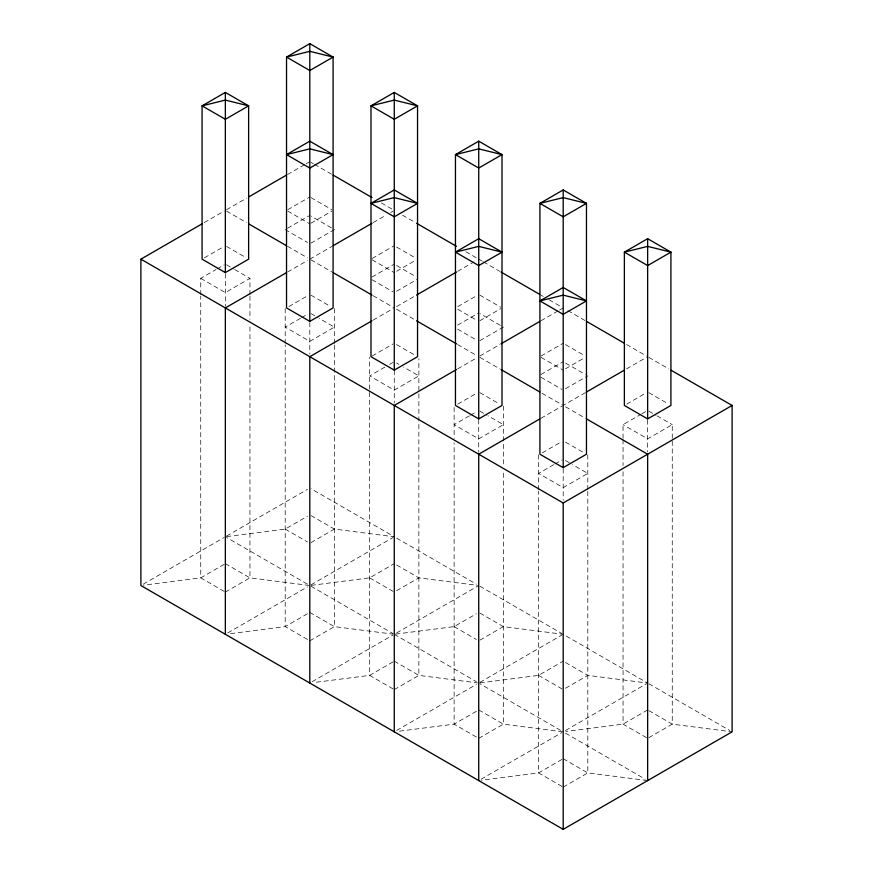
<?xml version="1.0" encoding="UTF-8"?>
<svg xmlns="http://www.w3.org/2000/svg" width="873" height="873" viewBox="0 0 873 873"><rect width="100%" height="100%" fill="white"/><g stroke="black" fill="none" stroke-linecap="round" stroke-linejoin="round"><path stroke-width="0.65" stroke-dasharray="4.37 3.27" d="M204.238 222.593L224.175 211.08M226.522 209.727L246.47 198.215M287.523 174.513L305.114 164.353M306.292 163.677L309.806 161.647M204.402 257.819L224.186 246.404M287.697 209.738L309.806 196.971M200.746 294.703L200.746 278.367L215.98 269.571M217.148 268.895L224.175 264.835M287.544 228.246L309.806 215.402M310.974 223.172L331.926 211.08M249.951 294.703L249.951 278.367L225.354 292.575L200.746 278.367M310.984 243.131L334.414 229.599L310.984 216.078M287.523 272.038L307.46 260.525M309.806 259.172L332.1 246.295M373.153 222.593L386.062 215.151M390.755 212.434L393.101 211.08M288.865 306.587L307.482 295.838M372.16 258.495L394.269 245.728M300.432 318.339L285.198 327.124L309.806 341.332L334.414 327.124L319.18 318.339M301.611 317.663L307.471 314.28M372.007 277.014L394.269 264.159M396.593 271.263L415.221 260.514M396.615 291.222L417.709 279.044M373.153 320.118L393.101 308.606M396.615 306.576L415.384 295.74M457.616 271.361L474.039 261.878M372.16 356.02L393.101 343.929M457.779 306.587L476.407 295.838M384.895 367.096L369.661 375.892L394.269 390.1L418.876 375.892L403.642 367.096M389.587 364.39L393.101 362.36M457.638 325.094L478.731 312.927M479.899 320.697L500.84 308.606M479.899 340.656L503.339 327.124L479.899 313.603M457.616 368.886L476.385 358.05M479.899 356.02L499.847 344.508M540.9 320.795L558.502 310.635M559.669 309.959L563.194 307.929M143.237 584.179L224.175 537.452M226.522 536.098L307.46 489.371M457.779 404.112L476.407 393.363M541.074 356.02L563.194 343.253M469.358 415.864L454.124 424.649L478.731 438.857L503.339 424.649L488.105 415.864M470.525 415.188L476.385 411.805M540.933 374.539L563.194 361.684M224.175 564.329L200.746 577.861L143.554 585.194M226.674 536.6L285.198 529.093L307.471 516.238M565.518 368.788L585.303 357.363M565.529 388.747L587.802 375.892M225.354 592.069L249.951 577.861L309.806 585.532L226.522 537.452M310.984 542.624L334.414 529.093L394.269 536.775L310.984 488.684M540.9 418.32L562.016 406.131M585.477 392.588L563.194 405.454L540.9 392.588M626.53 368.886L646.478 357.373M227.7 632.947L307.46 586.896M310.984 584.855L393.101 537.452M542.242 452.88L562.026 441.454M626.705 404.112L646.489 392.686M553.82 464.622L538.586 473.417L563.194 487.625L587.802 473.417L572.568 464.622M554.988 463.945L562.016 459.885M623.049 438.268L623.049 424.649L640.618 414.511M641.797 413.835L647.646 410.452M307.471 613.763L285.198 626.618L228.006 633.962M311.137 585.368L369.661 577.861L394.269 563.652M672.254 438.268L672.254 424.649L647.646 438.857L623.049 424.649M309.806 640.826L334.414 626.618L392.937 634.125M396.615 590.715L418.876 577.861L477.4 585.368M312.152 681.704L393.101 634.977M396.615 632.947L478.731 585.532M393.101 661.854L369.661 675.386L313.8 682.555M395.6 634.125L454.124 626.618L476.385 613.763M394.269 689.594L418.876 675.386L477.4 682.893M479.899 640.149L503.339 626.618L561.863 634.125M396.615 730.472L476.385 684.421M479.899 682.38L563.194 634.3M476.385 711.288L454.124 724.143L396.931 731.487M480.063 682.893L538.586 675.386L563.194 661.177M478.731 738.351L503.339 724.143L563.194 731.825L479.899 683.745M565.529 688.24L587.802 675.386L647.646 683.057L565.54 635.653M481.078 779.229L562.016 732.502M565.54 730.472L646.478 683.745M562.016 759.379L538.586 772.911L481.394 780.244M647.646 709.935L623.049 724.143L565.846 731.487M563.194 787.119L587.802 772.911L647.646 780.582M648.825 737.674L672.254 724.143L732.109 731.825M310.984 162.323L313.331 163.677M314.498 164.353L332.1 174.513M381.37 202.951L393.101 209.727M402.486 215.151L415.384 222.593M465.822 251.719L476.385 257.819M478.731 259.172L482.245 261.202M483.424 261.878L499.847 271.361M540.9 295.063L543.246 296.416M549.117 299.799L562.016 307.252M567.886 310.635L585.477 320.795M626.53 344.508L646.478 356.02M648.825 357.373L668.762 368.886M310.974 197.636L331.926 209.738M396.593 247.07L415.221 257.819M479.899 295.161L500.84 307.263M565.518 344.595L585.303 356.02M648.814 392.686L668.598 404.112M396.615 265.512L415.362 276.337M565.529 363.037L585.456 374.539M648.825 411.128L655.852 415.188M657.02 415.864L672.254 424.649M287.697 211.08L309.806 223.848M372.16 259.838L394.269 272.605M457.779 309.271L476.407 320.02M541.074 357.363L563.194 370.13M285.198 229.599L307.471 242.454M372.007 279.72L393.101 291.898M457.638 329.154L476.385 339.979M540.933 377.245L562.016 389.423M226.522 211.08L246.47 222.593M287.523 246.295L307.46 257.819M310.984 259.848L332.1 272.038M373.153 295.74L394.269 307.929M396.615 309.282L415.384 320.118M457.616 344.508L476.385 355.344M479.899 357.373L499.847 368.886M565.54 406.807L585.477 418.32M226.511 246.404L246.295 257.819M310.974 295.161L330.758 306.587M396.593 344.595L415.221 355.355M479.899 392.686L499.683 404.112M565.518 442.12L584.135 452.88M226.522 264.835L233.549 268.895M234.728 269.571L249.951 278.367M310.984 313.603L318.012 317.663M396.615 363.037L398.961 364.39M479.899 411.128L486.938 415.188M565.529 460.562L571.389 463.945M396.615 538.128L476.385 584.179M479.899 586.209L562.016 633.623M648.825 683.745L729.763 730.472M310.984 515.561L334.414 529.093M396.615 565.006L418.876 577.861M479.899 613.086L503.339 626.618M565.529 662.531L587.802 675.386M648.825 710.611L672.254 724.143L672.254 439.632M285.198 529.093L307.471 541.947M369.661 577.861L393.101 591.392M454.124 626.618L476.385 639.473M538.586 675.386L562.016 688.917M646.478 737.674L623.049 724.143L623.049 470.94M310.984 586.209L393.101 633.623M394.269 634.3L476.385 681.704M565.54 733.178L645.3 779.229M225.354 563.652L249.951 577.861L249.951 324.647M309.806 612.41L334.414 626.618L334.414 344.824M394.269 661.177L418.876 675.386L418.876 358.683M478.731 709.935L503.339 724.143L503.339 470.94M563.194 758.702L587.802 772.911L587.802 491.117M224.175 591.392L200.746 577.861L200.746 296.067M307.471 639.473L285.198 626.618L285.198 344.824M393.101 688.917L369.661 675.386L369.661 357.319M476.385 736.998L454.124 724.143L454.124 442.84M562.016 786.442L538.586 772.911L538.586 491.117M647.646 419.978L647.646 451.887M623.049 439.632L623.049 465.495M587.802 454.844L587.802 489.753M563.194 468.736L563.194 500.36M538.586 454.844L538.586 489.753M503.339 406.087L503.339 465.986M478.731 419.629L478.731 452.269M454.124 407.451L454.124 438.268M394.269 370.479L394.269 403.119M334.414 308.562L334.414 343.46M309.806 322.453L309.806 354.078M285.198 308.562L285.198 343.46M249.951 296.067L249.951 319.202M225.354 273.686L225.354 306.183"/><path stroke-width="1.31" d="M225.354 92.418L202.078 105.851L202.078 259.172L225.354 272.605L248.63 259.172L248.63 105.851L225.354 92.418L225.354 272.605M309.806 43.65L286.53 57.083L286.53 307.929L309.806 321.373L333.082 307.929L333.082 57.083L309.806 43.65L309.806 321.373M286.53 154.619L309.806 141.175L333.082 154.619L309.806 168.053L286.53 154.619L309.806 148.857L333.082 154.619M394.269 92.418L370.992 105.851L370.992 356.697L394.269 370.13L417.545 356.697L417.545 105.851L394.269 92.418L394.269 370.13M671.108 370.239L732.109 405.454L732.109 731.825L563.194 829.35L140.891 585.532L140.891 259.172L201.892 223.946M248.816 196.862L286.344 175.189M370.992 203.376L394.269 189.943L417.545 203.376L394.269 216.82L370.992 203.376L394.269 197.614L417.545 203.376M478.731 141.175L455.455 154.619L455.455 405.454L478.731 418.898L502.008 405.454L502.008 154.619L478.731 141.175L478.731 418.898M286.344 272.714L225.354 307.929L225.354 634.3M333.268 245.619L371.985 223.27M455.455 252.144L478.731 238.7L502.008 252.144L478.731 265.578L455.455 252.144L478.731 246.382L502.008 252.144M563.194 189.943L539.918 203.376L539.918 454.222L563.194 467.655L586.47 454.222L586.47 203.376L563.194 189.943L563.194 467.655M371.985 320.795L309.806 356.697L309.806 683.057M416.563 295.063L456.437 272.038M539.918 300.901L563.194 287.468L586.47 300.901L563.194 314.345L539.918 300.901L563.194 295.139L586.47 300.901M647.646 238.7L624.37 252.144L624.37 405.454L647.646 418.898L670.922 405.454L670.922 252.144L647.646 238.7L647.646 418.898M456.437 369.563L394.269 405.454L394.269 731.825M501.015 343.82L539.732 321.471M539.732 418.996L478.731 454.222L478.731 780.582M586.656 391.912L624.184 370.239M140.891 259.172L563.194 502.979L732.109 405.454M333.268 175.189L371.985 197.538M416.563 223.27L456.437 246.295M501.015 272.038L539.732 294.387M586.656 321.471L624.184 343.144M248.816 223.946L286.344 245.619M333.268 272.714L371.985 295.063M416.563 320.795L456.437 343.82M501.015 369.563L539.732 391.912M586.656 418.996L647.646 454.222L647.646 780.582M563.194 502.979L563.194 829.35M248.63 105.851L225.354 119.285L202.078 105.851L225.354 100.089L248.63 105.851M333.082 57.083L309.806 70.527L286.53 57.083L309.806 51.332L333.082 57.083M417.545 105.851L394.269 119.285L370.992 105.851L394.269 100.089L417.545 105.851M502.008 154.619L478.731 168.053L455.455 154.619L478.731 148.857L502.008 154.619M586.47 203.376L563.194 216.82L539.918 203.376L563.194 197.614L586.47 203.376M670.922 252.144L647.646 265.578L624.37 252.144L647.646 246.382L670.922 252.144"/></g></svg>
